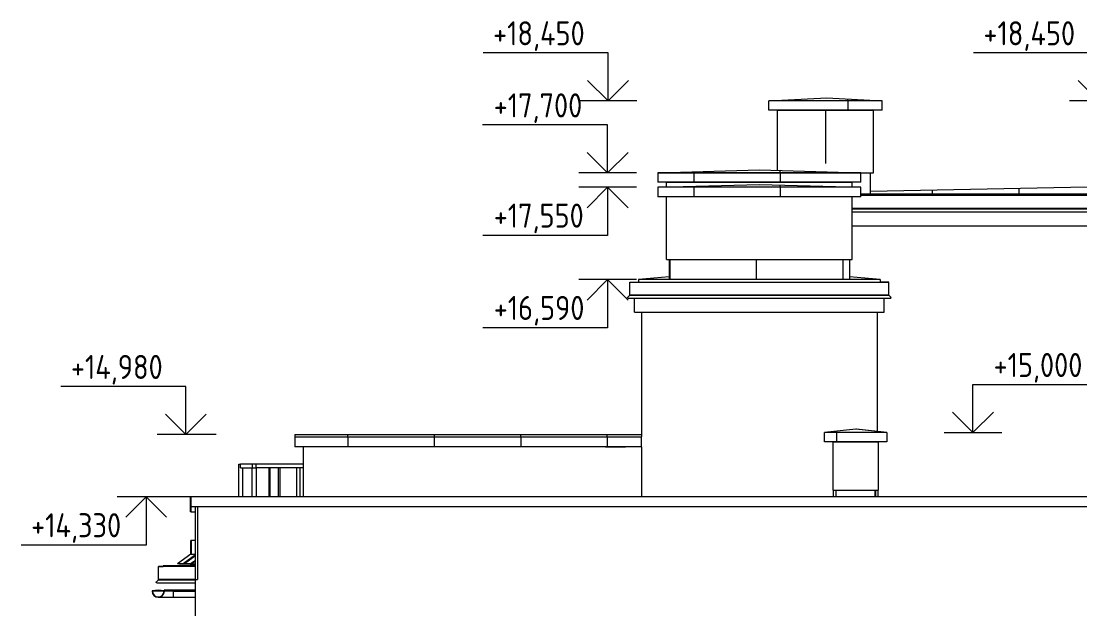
# Model space of a CAD drawing. Header units: millimetres. Extents: x -515342 to 330399, y -224905 to 507333.
# Drawn here: x 217650 to 228666, y -37963 to -31851 of the extents above; entities that cross this region are included whole.
import ezdxf

# ---------------------------------------------------------------- set-up
doc = ezdxf.new("R2010")
doc.units = ezdxf.units.MM
doc.layers.get('0').update_dxf_attribs({"lineweight": 0})
for name, color, linetype, lineweight in [('Аннотация', 7, 'Continuous', 0), ('Витраж', 7, 'Continuous', 0), ('Крыша', 7, 'Continuous', 0), ('Крыша штриховка', 7, 'Continuous', 0), ('Линии', 7, 'Continuous', 0), ('Марки', 7, 'Continuous', 0), ('Обобщенные модели', 7, 'Continuous', 0), ('Ограждение', 7, 'Continuous', 0), ('Отметки', 7, 'Continuous', 0), ('Стены', 7, 'Continuous', 0), ('Стены внутренние', 7, 'Continuous', 0), ('Стены наружные', 7, 'Continuous', 0), ('Стены штриховка поверхности', 7, 'Continuous', 0)]:
    doc.layers.add(name, color=color, linetype=linetype, lineweight=lineweight)
doc.styles.add('GOST Common_1', font='', dxfattribs={"width": 0.9, "height": 250})
doc.styles.get('GOST Common_1').set_extended_font_data('GOST Common')
pattern_1 = [(0, (6637.32, 0), (0, 100), []), (90, (6637.32, 0), (-100, 6e-15), [])]
pattern_2 = [(0, (219249, -38029), (0, 10000), []), (90, (219248.65, -38029.2), (-900, 6e-14), [])]

# ---------------------------------------------------------------- blocks, each defined once
blk = doc.blocks.new('FP_267-Фасад А_-Д')
at = {"layer": 'Обобщенные модели'}
for p, q in [((-795, 13359), (-470, 13359)), ((-470, 13359), (-795, 13359)), ((-763, 13358), (-763, 13359))]:
    blk.add_line(p, q, dxfattribs=at)
blk = doc.blocks.new('Влж_Решетка для желоба - Решетка 125-9912537-Фасад А_-Д')
at = {"layer": 'Обобщенные модели'}
blk.add_line((-795, 13358), (-795, 13358), dxfattribs=at)
blk.add_blockref('FP_267-Фасад А_-Д', (0, 0), dxfattribs=at)
blk = doc.blocks.new('ASVP_ОМ_Водосточный желоб - Желоб 125-9912292-Фасад А_-Д')
at = {"layer": 'Обобщенные модели'}
for p, q in [((-918, 13350), (-920, 13350)), ((-795, 13350), (-797, 13350))]:
    blk.add_line(p, q, dxfattribs=at)
for radius, end in [(62.5, 360), (60.5, 0)]:
    blk.add_arc((-857.5, 13350), radius, 180, end, dxfattribs=at)
blk = doc.blocks.new('Влж_Решетка для желоба - Решетка 125-9886788-Фасад А_-Д')
at = {"layer": 'Обобщенные модели'}
h = blk.add_hatch(dxfattribs=at)
h.set_pattern_fill('FP_55', color=256, style=0, pattern_type=2)
h.set_pattern_definition(pattern_1)
h.paths.add_polyline_path([(-795, 13350), (-795, 13352), (-837, 13358), (-878, 13358), (-920, 13352), (-920, 13350), (-878, 13356), (-837, 13356), (-804, 13351)])
for p, q in [((-920, 13352), (-920, 13350)), ((-795, 13350), (-795, 13352))]:
    blk.add_line(p, q, dxfattribs=at)
for centre in [(-858, 13059), (-858, 13057)]:
    blk.add_arc(centre, 300, 77.9753, 102.0247, dxfattribs=at)
blk = doc.blocks.new('ASVP_ОМ_Водосточный желоб - Желоб 125-9912726-Фасад А_-Д')
at = {"layer": 'Обобщенные модели'}
for p, q in [((-470, 13350), (-702.5, 13350)), ((-795, 13287.5), (-470, 13287.5))]:
    blk.add_line(p, q, dxfattribs=at)
blk = doc.blocks.new('FP_277-Фасад А_-Д')
at = {"layer": 'Обобщенные модели'}
for p, q in [((-470, 13359), (-795, 13359)), ((-795, 13358), (-470, 13358)), ((-763, 13353), (-763, 13359)), ((-663, 13353), (-663, 13359)), ((-563, 13353), (-563, 13359))]:
    blk.add_line(p, q, dxfattribs=at)
blk = doc.blocks.new('Влж_Решетка для желоба - Решетка 125-9912729-Фасад А_-Д')
at = {"layer": 'Обобщенные модели'}
h = blk.add_hatch(dxfattribs=at)
h.set_pattern_fill('FP_55', color=256, style=0, pattern_type=2)
h.set_pattern_definition(pattern_1)
h.paths.add_polyline_path([(-470, 13350), (-470, 13352), (-795, 13352), (-794, 13350), (-545, 13350)])
for p, q in [((-795, 13352), (-795, 13358)), ((-470, 13352), (-795, 13352)), ((-703, 13350), (-470, 13350))]:
    blk.add_line(p, q, dxfattribs=at)
blk.add_blockref('FP_277-Фасад А_-Д', (0, 0), dxfattribs=at)
blk = doc.blocks.new('Влж_Детали для желоба - Угол 90гр 125-9912731-Фасад А_-Д')
at = {"layer": 'Обобщенные модели'}
for p, q in [((-920, 13350), (-921, 13350)), ((-797, 13350), (-918, 13350)), ((-794, 13350), (-795, 13350)), ((-702.5, 13350), (-794, 13350)), ((-702.5, 13350), (-702.5, 13286.5)), ((-857.5, 13286.5), (-702.5, 13286.5))]:
    blk.add_line(p, q, dxfattribs=at)
blk.add_arc((-857.5, 13350), 63.5, 180, 360, dxfattribs=at)
blk = doc.blocks.new('СД_Люблино_Фасады_rvt-2-Фасад А_-Д')
at = {"layer": 'Стены внутренние'}
for p, q in [((-470, 13470), (-470, 14230)), ((-450, 14230), (-450, 13470)), ((-470, 370), (-470, 13470)), ((-470, 13470), (-450, 13470))]:
    blk.add_line(p, q, dxfattribs=at)
at = {"layer": 'Обобщенные модели', "lineweight": 9}
for name in ['Влж_Детали для желоба - Угол 90гр 125-9912731-Фасад А_-Д', 'Влж_Решетка для желоба - Решетка 125-9886788-Фасад А_-Д', 'ASVP_ОМ_Водосточный желоб - Желоб 125-9912292-Фасад А_-Д', 'Влж_Решетка для желоба - Решетка 125-9912537-Фасад А_-Д', 'Влж_Решетка для желоба - Решетка 125-9912729-Фасад А_-Д', 'ASVP_ОМ_Водосточный желоб - Желоб 125-9912726-Фасад А_-Д']:
    blk.add_blockref(name, (0, 0), dxfattribs=at)
blk = doc.blocks.new('Ограждение - Ограждение-9801391-Фасад А_-Д')
at = {"layer": 'Ограждение'}
for p, q in [((4050, 16565), (4140, 16568)), ((4050, 16430), (4050, 16565)), ((4050, 16565), (6745, 16565)), ((6745, 16565), (6655, 16568)), ((6745, 16430), (6745, 16565)), ((4028, 16406), (4049, 16427)), ((4049, 16427), (6746, 16427)), ((6745, 16430), (4050, 16430)), ((6767, 16406), (6746, 16427)), ((4032, 16396), (6763, 16396))]:
    blk.add_line(p, q, dxfattribs=at)
for points in [[(4049, 16427), (4049, 16427), (4049, 16428), (4050, 16429), (4050, 16430), (4050, 16430)], [(6746, 16427), (6746, 16427), (6746, 16428), (6745, 16429), (6745, 16430), (6745, 16430)]]:
    blk.add_open_spline(points, degree=3, dxfattribs=at)
for points in [[(4032, 16396), (4032, 16396), (4032, 16396), (4032, 16396), (4031, 16397), (4031, 16397), (4030, 16397), (4030, 16397), (4030, 16397), (4029, 16397), (4029, 16397), (4029, 16398), (4028, 16398), (4028, 16398), (4028, 16399), (4027, 16399), (4027, 16400), (4027, 16401), (4027, 16402), (4027, 16404), (4027, 16405), (4028, 16406), (4028, 16406)], [(6763, 16396), (6763, 16396), (6763, 16396), (6763, 16396), (6764, 16397), (6764, 16397), (6765, 16397), (6765, 16397), (6765, 16397), (6766, 16397), (6766, 16397), (6766, 16398), (6767, 16398), (6767, 16398), (6767, 16399), (6768, 16399), (6768, 16400), (6768, 16401), (6768, 16402), (6768, 16404), (6768, 16405), (6767, 16406), (6767, 16406)]]:
    blk.add_open_spline(points, degree=3, knots=[0.25, 0.25, 0.25, 0.25, 0.2708333, 0.2916667, 0.3125, 0.3333333, 0.3541667, 0.375, 0.3958333, 0.4166667, 0.4375, 0.4583333, 0.5, 0.5208333, 0.5416667, 0.5833333, 0.625, 0.6666667, 0.75, 0.8333333, 0.9166667, 1, 1, 1, 1], dxfattribs=at)
blk = doc.blocks.new('FP_295-Фасад А_-Д')
at = {"layer": 'Крыша штриховка'}
blk.add_line((3798, 14852), (4005, 14850), dxfattribs=at)
blk = doc.blocks.new('Ограждение - Ограждение-9804452-Фасад А_-Д')
at = {"layer": 'Ограждение'}
for p, q in [((9550, 17465), (6455, 17465)), ((9460, 17468), (9550, 17465)), ((13150, 17465), (9550, 17465)), ((9550, 17465), (9550, 17330)), ((13150, 17465), (13060, 17468)), ((13150, 17330), (13150, 17465)), ((9550, 17330), (6365, 17330)), ((6365, 17327), (9551, 17327)), ((6365, 17296), (9568, 17296)), ((13150, 17330), (9550, 17330)), ((9551, 17327), (13151, 17327)), ((9551, 17327), (9572, 17306)), ((9568, 17296), (13168, 17296)), ((13172, 17306), (13151, 17327))]:
    blk.add_line(p, q, dxfattribs=at)
for points in [[(9550, 17330), (9550, 17330), (9550, 17329), (9551, 17328), (9551, 17327), (9551, 17327)], [(13151, 17327), (13151, 17327), (13151, 17328), (13150, 17329), (13150, 17330), (13150, 17330)]]:
    blk.add_open_spline(points, degree=3, dxfattribs=at)
for points, knots in [([(9572, 17306), (9572, 17306), (9573, 17305), (9573, 17304), (9573, 17302), (9573, 17301), (9573, 17300), (9573, 17299), (9572, 17299), (9572, 17298), (9572, 17298), (9571, 17298), (9571, 17297), (9570, 17297), (9570, 17297), (9569, 17297), (9569, 17297), (9568, 17296), (9568, 17296), (9568, 17296), (9568, 17296)], [0, 0, 0, 0, 0.0833333, 0.1666667, 0.25, 0.3333333, 0.375, 0.4166667, 0.4583333, 0.4791667, 0.5, 0.5416667, 0.5625, 0.5833333, 0.625, 0.6666667, 0.6875, 0.7083333, 0.7291667, 0.75, 0.75, 0.75, 0.75]), ([(13168, 17296), (13168, 17296), (13168, 17296), (13168, 17296), (13169, 17297), (13169, 17297), (13170, 17297), (13170, 17297), (13170, 17297), (13171, 17297), (13171, 17297), (13171, 17298), (13171, 17298), (13172, 17298), (13172, 17299), (13173, 17299), (13173, 17300), (13173, 17301), (13173, 17302), (13173, 17304), (13173, 17305), (13172, 17306), (13172, 17306)], [-0.75, -0.75, -0.75, -0.75, -0.7291667, -0.7083333, -0.6875, -0.6666667, -0.6458333, -0.625, -0.6041667, -0.5833333, -0.5625, -0.5416667, -0.5208333, -0.5, -0.4583333, -0.4166667, -0.375, -0.3333333, -0.25, -0.1666667, -0.0833333, 0, 0, 0, 0])]:
    blk.add_open_spline(points, degree=3, knots=knots, dxfattribs=at)
blk = doc.blocks.new('Ограждение - Ограждение-9809147-Фасад А_-Д')
at = {"layer": 'Ограждение'}
for p, q in [((-855, 13605), (-805, 13606)), ((-855, 13470), (-855, 13605)), ((-470, 13605), (-855, 13605)), ((-877, 13446), (-856, 13467)), ((-856, 13467), (-470, 13467)), ((-470, 13470), (-855, 13470)), ((-873, 13436), (-470, 13436))]:
    blk.add_line(p, q, dxfattribs=at)
for start, end in [(321.5056, 337.8128), (342.1872, 359.5159)]:
    blk.add_arc((-860, 13470), 5.19, start, end, dxfattribs=at)
blk.add_open_spline([(-873, 13436), (-873, 13436), (-873, 13436), (-873, 13436), (-874, 13437), (-874, 13437), (-875, 13437), (-875, 13437), (-875, 13437), (-876, 13437), (-876, 13437), (-876, 13438), (-877, 13438), (-877, 13438), (-877, 13439), (-878, 13439), (-878, 13440), (-878, 13441), (-878, 13442), (-878, 13444), (-878, 13445), (-877, 13446), (-877, 13446)], degree=3, knots=[0.25, 0.25, 0.25, 0.25, 0.2708333, 0.2916667, 0.3125, 0.3333333, 0.3541667, 0.375, 0.3958333, 0.4166667, 0.4375, 0.4583333, 0.5, 0.5208333, 0.5416667, 0.5833333, 0.625, 0.6666667, 0.75, 0.8333333, 0.9166667, 1, 1, 1, 1], dxfattribs=at)
blk.add_open_spline([(-856, 13467), (-856, 13467), (-856, 13468), (-855, 13469), (-855, 13470), (-855, 13470)], degree=3, dxfattribs=at)
blk = doc.blocks.new('Ограждение - Ограждение-9810876-Фасад А_-Д')
at = {"layer": 'Ограждение'}
for p, q in [((-520, 14230), (-520, 14330)), ((16125, 14330), (-520, 14330)), ((-520, 14230), (16125, 14230)), ((-520, 14175), (-470, 14175))]:
    blk.add_line(p, q, dxfattribs=at)
blk = doc.blocks.new('Заглушка на парапетный отлив 2 - Заглушка на парапетный отлив 2-9811343-Фасад А_-Д')
at = {"layer": 'Обобщенные модели'}
for p, q in [((-521, 14230), (-521, 14330)), ((-520, 14330), (-521, 14330)), ((-520, 14330), (-520, 14230)), ((-521, 14175), (-521, 14230)), ((-520, 14230), (-521, 14230)), ((-520, 14230), (-520, 14175)), ((-520, 14175), (-521, 14175))]:
    blk.add_line(p, q, dxfattribs=at)
blk = doc.blocks.new('Прямоугольный импост - АР_Импост_40х40 _стойка ограждения на кровле_-10059441-Фасад А_-Д')
at = {"layer": 'Витраж'}
for p, q in [((0, 14631), (0, 14671)), ((120, 14671), (0, 14671)), ((0, 14631), (120, 14631))]:
    blk.add_line(p, q, dxfattribs=at)
blk = doc.blocks.new('Прямоугольный импост - АР_Импост_40х40 _стойка ограждения на кровле_-10059440-Фасад А_-Д')
at = {"layer": 'Витраж'}
for p, q in [((400, 14671), (160, 14671)), ((400, 14631), (160, 14631))]:
    blk.add_line(p, q, dxfattribs=at)
blk = doc.blocks.new('Прямоугольный импост - АР_Импост_40х40 _стойка ограждения на кровле_-10057260-Фасад А_-Д')
at = {"layer": 'Витраж'}
for p, q in [((655, 14671), (400, 14671)), ((655, 14631), (400, 14631))]:
    blk.add_line(p, q, dxfattribs=at)
blk = doc.blocks.new('Прямоугольный импост - АР_Импост_40х40 _стойка ограждения на кровле_-10059240-Фасад А_-Д')
at = {"layer": 'Витраж'}
for p, q in [((120, 14671), (120, 14631)), ((160, 14671), (120, 14671)), ((160, 14631), (160, 14671)), ((120, 14631), (160, 14631))]:
    blk.add_line(p, q, dxfattribs=at)
blk = doc.blocks.new('Прямоугольный импост - АР_Импост_40х40 _поручень ограждения на кровле_-10059252-Фасад А_-Д')
at = {"layer": 'Витраж'}
for p, q in [((120, 14330), (120, 14631)), ((160, 14631), (160, 14330))]:
    blk.add_line(p, q, dxfattribs=at)
blk = doc.blocks.new('Прямоугольный импост - АР_Импост_16х16 _вертикальное заполнение ограждений_-V296-Фасад А_-Д')
at = {"layer": 'Витраж'}
for p, q in [((392, 14631), (392, 14330)), ((408, 14631), (408, 14330))]:
    blk.add_line(p, q, dxfattribs=at)
blk = doc.blocks.new('Прямоугольный импост - АР_Импост_16х16 _вертикальное заполнение ограждений_-10061087-Фасад А_-Д')
at = {"layer": 'Витраж'}
for p, q in [((292, 14631), (292, 14330)), ((308, 14330), (308, 14631))]:
    blk.add_line(p, q, dxfattribs=at)
blk = doc.blocks.new('Прямоугольный импост - АР_Импост_40х40 _стойка ограждения на кровле_-10058719-Фасад А_-Д')
at = {"layer": 'Витраж'}
for p, q in [((580, 14631), (580, 14330)), ((620, 14330), (620, 14631))]:
    blk.add_line(p, q, dxfattribs=at)
blk = doc.blocks.new('Прямоугольный импост - АР_Импост_40х40 _поручень ограждения на кровле_-10061694-Фасад А_-Д')
at = {"layer": 'Витраж'}
for p, q in [((-20, 14671), (0, 14671)), ((-20, 14330), (-20, 14671)), ((20, 14631), (20, 14330))]:
    blk.add_line(p, q, dxfattribs=at)
blk = doc.blocks.new('Высотные отметки - Стрелка вниз-5092-Фасад А_-Д')
at = {"layer": 'Аннотация'}
for p, q in [((19179, 0), (19779, 0)), ((19479, 0), (19266, -212)), ((19479, 0), (19479, -500)), ((19479, 0), (19691, -212)), ((19479, -500), (20779, -500))]:
    blk.add_line(p, q, dxfattribs=at)
blk = doc.blocks.new('Высотные отметки - Стрелка вверх-5091-Фасад А_-Д')
at = {"layer": 'Аннотация'}
for p, q in [((19479, 700), (20779, 700)), ((19479, 200), (19479, 700)), ((19479, 200), (19266, 412)), ((19479, 200), (19691, 412)), ((19179, 200), (19779, 200))]:
    blk.add_line(p, q, dxfattribs=at)

msp = doc.modelspace()

# ---------------------------------------------------------------- hatches: boundary and pattern name
at = {"layer": 'Крыша штриховка'}
h = msp.add_hatch(dxfattribs=at)
h.set_pattern_fill('FP_85', color=256, style=0, pattern_type=2)
h.set_pattern_definition([(0, (219950.9, -33547.1), (0, 924.18), []), (90, (219950.9, -33547.1), (-900, 6e-14), [])])
h.paths.add_polyline_path([(226608.6471, -32678.982), (226033.4039, -32648.982), (225428.6471, -32678.982), (225981.533, -32678.982)])
h = msp.add_hatch(dxfattribs=at)
h.set_pattern_fill('FP_84', color=256, style=0, pattern_type=2)
h.set_pattern_definition([(0, (219951, -38029), (0, 10000), []), (90, (219950.9, -38029.2), (-900, 6e-14), [])])
h.paths.add_polyline_path([(226608.6471, -32777.182), (226608.6471, -32678.982), (225428.6471, -32678.982), (225428.6471, -32777.182), (225981.533, -32777.182)])
h = msp.add_hatch(dxfattribs=at)
h.set_pattern_fill('FP_79', color=256, style=0, pattern_type=2)
h.set_pattern_definition([(0, (219248.65, -27914.4), (0, 919.17), []), (90, (219248.65, -27914.4), (-900, 6e-14), [])])
h.paths.add_polyline_path([(226388.6471, -33428.982), (225331.1471, -33398.982), (224273.6471, -33428.982), (225981.533, -33428.982)])
h = msp.add_hatch(dxfattribs=at)
h.set_pattern_fill('FP_76', color=256, style=0, pattern_type=2)
h.set_pattern_definition(pattern_2)
h.paths.add_polyline_path([(225981.533, -33527.182), (226388.6471, -33527.182), (226388.6471, -33428.982), (224273.6471, -33428.982), (224273.6471, -33527.182), (225464.43, -33527.182)])
h = msp.add_hatch(dxfattribs=at)
h.set_pattern_fill('FP_78', color=256, style=0, pattern_type=2)
h.set_pattern_definition([(0, (219248.65, -27404.1), (0, 919.17), []), (90, (219248.65, -27404.1), (-900, 6e-14), [])])
h.paths.add_polyline_path([(226388.6471, -33578.982), (225331.1471, -33548.982), (224273.6471, -33578.982), (225981.533, -33578.982)])
h = msp.add_hatch(dxfattribs=at)
h.set_pattern_fill('FP_76', color=256, style=0, pattern_type=2)
h.set_pattern_definition(pattern_2)
h.paths.add_polyline_path([(225852.2572, -33677.182), (226388.6471, -33677.182), (226388.6471, -33578.982), (224273.6471, -33578.982), (224273.6471, -33677.182), (225722.9815, -33677.182)])
h = msp.add_hatch(dxfattribs=at)
h.set_pattern_fill('FP_87', color=256, style=0, pattern_type=2)
h.set_pattern_definition([(0, (219933.65, -32483.19), (0, 206.674), []), (90, (219933.65, -32483.2), (-900, 6e-14), [])])
h.paths.add_polyline_path([(227015.7389, -33648.982), (229393.6471, -33648.982), (229393.6471, -33633.7882), (232186.7683, -33632.7271), (229022.4959, -33568.982), (226488.6471, -33620.6982), (226488.6471, -33647.7416), (226388.6471, -33647.7416), (226388.6471, -33648.982), (226757.1874, -33648.982)])
h = msp.add_hatch(dxfattribs=at)
h.set_pattern_fill('FP_86', color=256, style=0, pattern_type=2)
h.set_pattern_definition([(0, (219933.65, -29722.9), (0, 540.127), []), (90, (219933.65, -29722.9), (-900, 6e-14), [])])
h.paths.add_polyline_path([(226588.6471, -34538.982), (226268.6471, -34511.107), (226268.6471, -34535.7365), (224393.6471, -34535.1955), (224393.6471, -34510.8718), (224073.6471, -34538.982), (226498.6359, -34538.982)])
h = msp.add_hatch(dxfattribs=at)
h.set_pattern_fill('FP_74', color=256, style=0, pattern_type=2)
h.set_pattern_definition([(0, (217133.65, -36022.48), (0, 222.736), []), (90, (217133.65, -36022.5), (-900, 6e-14), [])])
h.paths.add_polyline_path([(226240.0844, -36128.982), (226658.6471, -36128.982), (226333.6471, -36093.982), (226008.6471, -36128.982), (226110.8087, -36128.982)])
h = msp.add_hatch(dxfattribs=at)
h.set_pattern_fill('FP_73', color=256, style=0, pattern_type=2)
h.set_pattern_definition([(0, (217134, -38029), (0, 10000), []), (90, (217133.65, -38029.2), (-900, 6e-14), [])])
h.paths.add_polyline_path([(226369.3602, -36227.182), (226658.6471, -36227.182), (226658.6471, -36128.982), (226008.6471, -36128.982), (226008.6471, -36227.182), (226240.0844, -36227.182)])
h = msp.add_hatch(dxfattribs=at)
h.set_pattern_fill('FP_77', color=256, style=0, pattern_type=2)
h.set_pattern_definition([(0, (219248.65, -29982.2), (0, 919.17), []), (90, (219248.65, -29982.2), (-900, 6e-14), [])])
h.paths.add_polyline_path([(224103.6471, -36178.982), (224103.6471, -36148.982), (220498.6471, -36148.982), (220498.6471, -36178.982), (224042.397, -36178.982)])
h = msp.add_hatch(dxfattribs=at)
h.set_pattern_fill('FP_76', color=256, style=0, pattern_type=2)
h.set_pattern_definition(pattern_2)
h.paths.add_polyline_path([(223913.1212, -36277.182), (224103.6471, -36277.182), (224103.6471, -36178.982), (220498.6471, -36178.982), (220498.6471, -36277.182), (221844.7095, -36277.182)])
at = {"layer": 'Стены штриховка поверхности'}
h = msp.add_hatch(dxfattribs=at)
h.set_pattern_fill('FP_94', color=256, style=0, pattern_type=2)
h.set_pattern_definition([(0, (226484, -38029), (0, 10000), []), (90, (226483.65, -38029.2), (-900, 6e-14), [])])
h.paths.add_polyline_path([(226388.6471, -33647.7416), (226488.6471, -33647.7416), (226488.6471, -33429.182), (226388.6471, -33429.182), (226388.6471, -33527.182), (225558.6471, -33527.182), (225558.6471, -33529.182), (226298.6471, -33529.182), (226298.6471, -33576.4288), (226388.6471, -33578.982), (226388.6471, -33596.8766)])
h = msp.add_hatch(dxfattribs=at)
h.set_pattern_fill('FP_89', color=256, style=0, pattern_type=2)
h.set_pattern_definition([(0, (224399, -38029), (0, 10000), []), (90, (224398.65, -38029.2), (-900, 6e-14), [])])
h.paths.add_polyline_path([(224393.6471, -34535.7365), (226258.6471, -34535.7365), (226258.6471, -34329.182), (224393.6471, -34329.182), (224393.6471, -34489.2994)])
h = msp.add_hatch(dxfattribs=at)
h.set_pattern_fill('FP_91', color=256, style=0, pattern_type=2)
h.set_pattern_definition([(0, (226534, -38029), (0, 10000), []), (90, (226533.65, -38029.2), (-900, 6e-14), [])])
h.paths.add_polyline_path([(226538.6471, -36799.182), (226538.6471, -36729.182), (226528.6471, -36729.182), (226528.6471, -36799.182)])
h = msp.add_hatch(dxfattribs=at)
h.set_pattern_fill('FP_88', color=256, style=0, pattern_type=2)
h.set_pattern_definition([(0, (219419, -38029), (0, 10000), []), (90, (219419.2, -38029.2), (-719.3, 4e-14), [])])
h.paths.add_polyline_path([(219415.1985, -37509.278), (219423.1904, -37509.1468), (219423.1904, -37499.182), (219415.1985, -37499.182), (219415.1985, -37502.0876)])
h.paths.add_polyline_path([(219423.1904, -37394.182), (219423.1904, -37252.982), (219415.1985, -37252.982), (219415.1985, -37394.182), (219419.2427, -37394.182)])

# ---------------------------------------------------------------- linework, layer by layer
at = {"layer": 'Крыша'}
for p, q in [((225428.6471, -32678.982), (226033.4039, -32648.982)), ((225428.6471, -32777.182), (225428.6471, -32678.982)), ((226608.6471, -32678.982), (225428.6471, -32678.982)), ((226033.4039, -32648.982), (226608.6471, -32678.982)), ((226608.6471, -32777.182), (226608.6471, -32678.982)), ((226608.6471, -32777.182), (225428.6471, -32777.182)), ((224273.6471, -33428.982), (225331.1471, -33398.982)), ((224273.6471, -33428.982), (224273.6471, -33527.182)), ((226388.6471, -33428.982), (224273.6471, -33428.982)), ((225331.1471, -33398.982), (226388.6471, -33428.982)), ((226388.6471, -33527.182), (226388.6471, -33428.982)), ((226388.6471, -33527.182), (224273.6471, -33527.182)), ((224273.6471, -33578.982), (225331.1471, -33548.982)), ((224273.6471, -33578.982), (224273.6471, -33677.182)), ((226388.6471, -33578.982), (224273.6471, -33578.982)), ((225331.1471, -33548.982), (226388.6471, -33578.982)), ((226388.6471, -33677.182), (226388.6471, -33578.982)), ((226488.6471, -33620.3154), (229022.4959, -33568.982)), ((226388.6471, -33677.182), (224273.6471, -33677.182)), ((229393.6471, -33648.982), (226388.6471, -33648.982)), ((224393.6471, -34510.8718), (224073.6471, -34538.982)), ((224073.6471, -34538.982), (224073.6471, -34561.482)), ((226588.6471, -34538.982), (224073.6471, -34538.982)), ((226588.6471, -34538.982), (226268.6471, -34511.107)), ((226588.6471, -34538.982), (226588.6471, -34561.482)), ((226333.6471, -36093.982), (226008.6471, -36128.982)), ((226008.6471, -36227.182), (226008.6471, -36128.982)), ((226658.6471, -36128.982), (226008.6471, -36128.982)), ((226658.6471, -36128.982), (226333.6471, -36093.982)), ((226338.8094, -36093.982), (226336.2079, -36094.2577)), ((226658.6471, -36128.982), (226338.8094, -36093.982)), ((226341.4541, -36093.982), (226340.1055, -36094.1238)), ((226658.6471, -36128.982), (226341.4541, -36093.982)), ((226658.6471, -36128.982), (226658.6471, -36227.182)), ((220498.6471, -36148.982), (220498.6471, -36277.182)), ((220498.6471, -36148.982), (224103.6471, -36148.982)), ((224103.6471, -36178.982), (220498.6471, -36178.982)), ((224103.6471, -36277.182), (224103.6471, -36170.6743)), ((226658.6471, -36227.182), (226008.6471, -36227.182)), ((224103.6471, -36277.182), (220498.6471, -36277.182)), ((223098.9442, -36279.182), (223098.9442, -36277.182)), ((219463.6471, -37251.982), (219429.2012, -37251.982)), ((219463.6471, -37508.4827), (219128.6471, -37513.982)), ((219128.6471, -37513.982), (219128.6471, -37522.682))]:
    msp.add_line(p, q, dxfattribs=at)
at = {"layer": 'Линии'}
for p, q in [((223982.3068, -32678.982), (223562.3068, -32678.982)), ((223982.3068, -33428.982), (223562.3068, -33428.982)), ((223982.3068, -33578.982), (223562.3068, -33578.982)), ((223982.3068, -34539.182), (223562.3068, -34539.182)), ((227397.3068, -36128.982), (227577.3068, -36128.982)), ((219677.3068, -36148.982), (219137.3068, -36148.982))]:
    msp.add_line(p, q, dxfattribs=at)
at = {"layer": 'Марки'}
msp.add_line((226018.6471, -32777.182), (226018.6471, -33330.3305), dxfattribs=at)
at = {"layer": 'Отметки'}
for p, q in [((223982.3068, -32678.982), (223756.9155, -32678.982)), ((223982.3068, -33428.982), (223752.4931, -33428.982)), ((223982.3068, -33578.982), (223752.5382, -33578.982)), ((223982.3068, -34539.182), (223752.5382, -34539.182)), ((227397.3068, -36128.982), (227553.6914, -36128.982)), ((219677.3068, -36148.982), (219364.0349, -36148.982)), ((219609.0774, -36799.182), (218949.9305, -36799.182))]:
    msp.add_line(p, q, dxfattribs=at)
at = {"layer": 'Стены'}
for p, q in [((219415.1985, -37394.182), (219275.1716, -37494.182)), ((219463.6471, -37401.0395), (219335.6333, -37494.182)), ((219463.6471, -37410.0147), (219350.559, -37494.182)), ((219415.1985, -37394.182), (219463.6471, -37394.182)), ((219417.1324, -37494.182), (219275.1716, -37494.182)), ((219463.6471, -37461.2906), (219410.0614, -37499.182)), ((219463.6471, -37499.182), (219410.0614, -37499.182)), ((219463.6471, -37463.2016), (219412.9084, -37499.182)), ((219463.6471, -37467.2781), (219419.2427, -37499.182)), ((219463.6471, -37495.3969), (219458.5996, -37499.182))]:
    msp.add_line(p, q, dxfattribs=at)
at = {"layer": 'Стены внутренние'}
for p, q in [((225518.6471, -33404.3011), (225518.6471, -32779.182)), ((226518.6471, -32779.182), (225518.6471, -32779.182)), ((226518.6471, -33429.182), (226518.6471, -32779.182)), ((226388.6471, -33429.182), (226518.6471, -33429.182)), ((224363.6471, -33576.4288), (224363.6471, -33529.182)), ((226298.6471, -33529.182), (224363.6471, -33529.182)), ((226298.6471, -33576.4288), (226298.6471, -33529.182)), ((224363.6471, -34329.182), (224363.6471, -33677.182)), ((226298.6471, -33679.182), (224363.6471, -33679.182)), ((226298.6471, -34329.182), (226298.6471, -33677.182)), ((226298.6471, -33979.182), (233033.6471, -33979.182)), ((224363.6471, -34329.182), (226298.6471, -34329.182)), ((224033.6471, -34879.182), (224033.6471, -34732.5903)), ((226628.6471, -34879.182), (226628.6471, -34732.5758)), ((224033.6471, -34879.182), (226628.6471, -34879.182)), ((224103.6471, -34879.182), (224103.6471, -36170.6743)), ((226558.6471, -34879.182), (226558.6471, -36117.9477)), ((226098.6471, -36729.182), (226098.6471, -36229.182)), ((226568.6471, -36229.182), (226098.6471, -36229.182)), ((226558.6471, -36227.182), (226558.6471, -36229.182)), ((226568.6471, -36229.182), (226568.6471, -36729.182)), ((220588.6471, -36799.182), (220588.6471, -36279.182)), ((224103.6471, -36279.182), (220588.6471, -36279.182)), ((224103.6471, -36277.182), (224103.6471, -36799.182)), ((226098.6471, -36729.182), (226568.6471, -36729.182)), ((226098.6471, -36729.182), (226098.6471, -36799.182)), ((226568.6471, -36799.182), (226568.6471, -36729.182))]:
    msp.add_line(p, q, dxfattribs=at)
at = {"layer": 'Стены наружные'}
for p, q in [((226488.6471, -33647.7416), (226488.6471, -33429.182)), ((225548.6471, -33529.182), (225548.6471, -33527.182)), ((226388.6471, -33647.7416), (226488.6471, -33647.7416)), ((224393.6471, -34329.182), (224393.6471, -34535.7365)), ((226268.6471, -34329.182), (226268.6471, -34535.7365)), ((224393.6471, -34535.7365), (226268.6471, -34535.7365)), ((226128.6471, -36729.182), (226128.6471, -36799.182)), ((226538.6471, -36729.182), (226538.6471, -36799.182)), ((219415.1985, -37394.182), (219415.1985, -37252.982)), ((219463.6471, -37252.982), (219415.1985, -37252.982)), ((219415.1985, -37495.5494), (219415.1985, -37494.182)), ((219415.1985, -37509.278), (219415.1985, -37499.182))]:
    msp.add_line(p, q, dxfattribs=at)

# ---------------------------------------------------------------- block references
msp.add_blockref('СД_Люблино_Фасады_rvt-2-Фасад А_-Д', (219933.6471, -51129.182))
at = {"layer": 'Витраж'}
for name in ['Прямоугольный импост - АР_Импост_40х40 _поручень ограждения на кровле_-10061694-Фасад А_-Д', 'Прямоугольный импост - АР_Импост_40х40 _стойка ограждения на кровле_-10059441-Фасад А_-Д', 'Прямоугольный импост - АР_Импост_40х40 _стойка ограждения на кровле_-10059240-Фасад А_-Д', 'Прямоугольный импост - АР_Импост_40х40 _стойка ограждения на кровле_-10059440-Фасад А_-Д', 'Прямоугольный импост - АР_Импост_40х40 _стойка ограждения на кровле_-10057260-Фасад А_-Д', 'Прямоугольный импост - АР_Импост_40х40 _поручень ограждения на кровле_-10059252-Фасад А_-Д', 'Прямоугольный импост - АР_Импост_16х16 _вертикальное заполнение ограждений_-10061087-Фасад А_-Д', 'Прямоугольный импост - АР_Импост_16х16 _вертикальное заполнение ограждений_-V296-Фасад А_-Д', 'Прямоугольный импост - АР_Импост_40х40 _стойка ограждения на кровле_-10058719-Фасад А_-Д']:
    msp.add_blockref(name, (219933.6471, -51129.182), dxfattribs=at)
at = {"layer": 'Крыша'}
msp.add_blockref('FP_295-Фасад А_-Д', (219933.6471, -51129.182), dxfattribs=at)
at = {"layer": 'Обобщенные модели'}
msp.add_blockref('Заглушка на парапетный отлив 2 - Заглушка на парапетный отлив 2-9811343-Фасад А_-Д', (219933.6471, -51129.182), dxfattribs=at)
at = {"layer": 'Ограждение'}
for name in ['Ограждение - Ограждение-9804452-Фасад А_-Д', 'Ограждение - Ограждение-9801391-Фасад А_-Д', 'Ограждение - Ограждение-9810876-Фасад А_-Д', 'Ограждение - Ограждение-9809147-Фасад А_-Д']:
    msp.add_blockref(name, (219933.6471, -51129.182), dxfattribs=at)
at = {"layer": 'Отметки', "extrusion": (0, 0, -1)}
for name, p in [('Высотные отметки - Стрелка вверх-5091-Фасад А_-Д', (-243235.5083, -32878.982)), ('Высотные отметки - Стрелка вверх-5091-Фасад А_-Д', (-248338.3483, -32878.982)), ('Высотные отметки - Стрелка вверх-5091-Фасад А_-Д', (-243231.0859, -33628.982)), ('Высотные отметки - Стрелка вниз-5092-Фасад А_-Д', (-243231.131, -33578.982)), ('Высотные отметки - Стрелка вниз-5092-Фасад А_-Д', (-243231.131, -34539.182)), ('Высотные отметки - Стрелка вверх-5091-Фасад А_-Д', (-238842.6276, -36348.982)), ('Высотные отметки - Стрелка вниз-5092-Фасад А_-Д', (-238428.5233, -36799.182))]:
    msp.add_blockref(name, p, dxfattribs=at)
at = {"layer": 'Отметки'}
msp.add_blockref('Высотные отметки - Стрелка вверх-5091-Фасад А_-Д', (208075.0986, -36328.982), dxfattribs=at)

# ---------------------------------------------------------------- texts
at = {"layer": 'Отметки', "char_height": 250, "attachment_point": 1, "line_spacing_factor": 1.022761, "style": 'GOST Common_1'}
for s, insert, width in [('+18,450', (222560.3553, -31852.2749), 1191.744618), ('+18,450', (227663.1953, -31852.2749), 1191.744618), ('+17,700', (222567.2469, -32602.2749), 1164.590943), ('+17,550', (222567.292, -33748.4253), 1164.590943), ('+16,590', (222567.292, -34708.6253), 1164.590943), ('+14,980', (218167.4746, -35322.2749), 1191.744618), ('+15,000', (227768.4452, -35302.2749), 1164.590943), ('+14,330', (217753.3703, -36968.6253), 1191.744618)]:
    msp.add_mtext(s, dxfattribs=dict(at, insert=insert, width=width))

doc.saveas('drawing.dxf')
